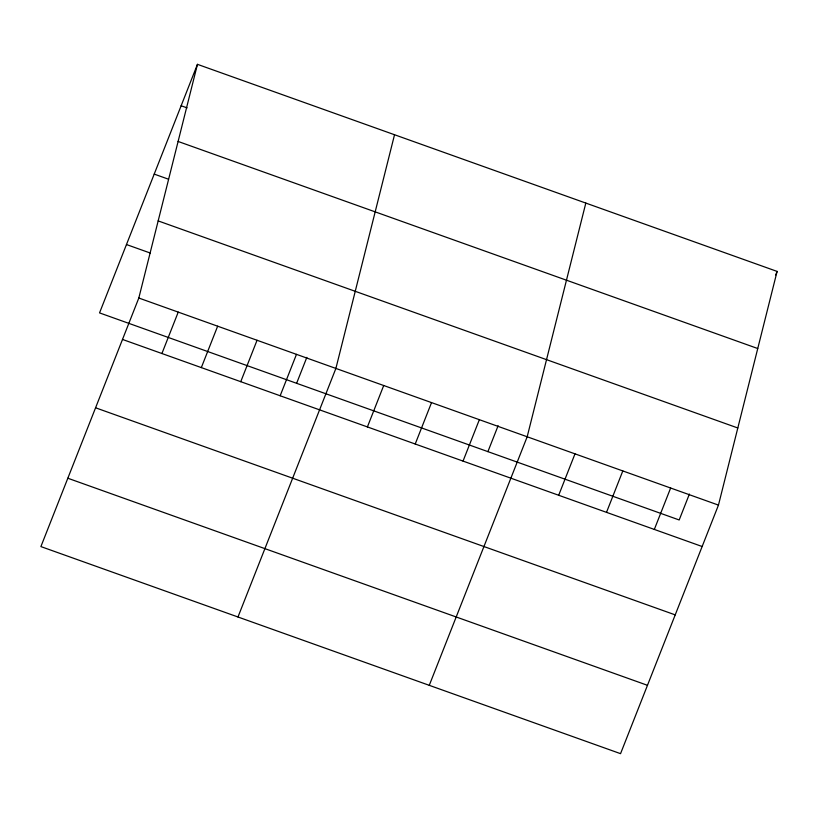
<?xml version="1.0" encoding="UTF-8"?>
<svg xmlns="http://www.w3.org/2000/svg" width="818" height="818" viewBox="0 0 818 818"><rect width="100%" height="100%" fill="white"/><g stroke="black" fill="none" stroke-linecap="round" stroke-linejoin="round"><path stroke-width="1.23" d="M138.815 298.028L197.455 64.336L777.1 271.412L718.46 505.105L620.545 753.664L40.9 546.588L138.815 298.028L718.46 505.105M394.532 134.735L335.891 368.427L237.977 616.997M585.821 203.079L527.181 436.771L429.266 685.331M197.455 64.336L99.54 312.895L679.185 519.972L689.4 494.052M161.913 353.519L178.232 312.108M201.33 367.599L217.649 326.188M240.748 381.679L257.056 340.268M280.165 395.759L296.474 354.347M296.617 383.305L306.832 357.374M367.405 426.924L383.714 385.513M415.217 444.01L431.536 402.599M463.039 461.096L479.358 419.685M487.906 451.638L498.121 425.708M558.684 495.268L574.993 453.847M606.506 512.344L622.815 470.933M654.328 529.43L670.637 488.019M775.699 274.96L777.1 271.412M181.136 105.747L187.107 107.884M178.099 141.453L757.744 348.529M154.213 174.101L168.549 179.224M158.16 220.901L737.816 427.988M126.463 244.541L150.359 253.069M122.495 339.439L702.151 546.516M95.573 407.793L675.218 614.88M67.833 478.233L647.478 685.31"/></g></svg>
